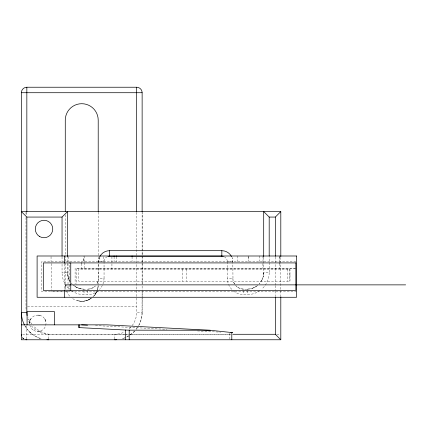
<?xml version="1.0" encoding="UTF-8"?>
<svg xmlns="http://www.w3.org/2000/svg" width="427" height="427" viewBox="0 0 427 427"><rect width="100%" height="100%" fill="white"/><g stroke="black" fill="none" stroke-linecap="round" stroke-linejoin="round"><path stroke-width="0.32" stroke-dasharray="2.13 1.6" d="M83.292 258.789L83.292 261.58L83.292 256.558M138.615 325.742L141.07 319.871L142.02 314.784L142.132 289.693M142.132 283.704L142.132 262.413M142.132 261.746L142.132 212.502L142.132 263.075M248.567 258.789L248.567 256.558M279.455 258.789L279.455 256.558M263.699 257.396L263.683 273.408L263.267 276.434L263.427 275.671L262.221 279.493L262.541 278.735L259.605 283.539M263.635 274.139L263.699 272.672L269.191 272.672L269.191 256.787M98.605 260.678L98.514 279.151M29.586 323.298L30.162 320.271L30.925 318.793L30.504 319.519M98.146 286.352L97.575 289.399M29.618 322.561L29.725 321.803M97.5 289.645L97.932 287.867M29.901 321.035L30.162 320.271M98.984 258.645L99.331 257.625A10.979 10.979 0 0 0 98.557 261.666L104.049 261.666A5.492 5.492 0 0 1 107.156 256.718M98.135 281.185L96.769 284.168A10.979 10.979 0 0 0 98.557 278.164L104.049 278.164L104.049 261.666M96.16 292.826L97.052 290.931L94.116 295.735L95.525 293.883M95.221 294.331L96.369 292.436M136.277 329.249L137.654 327.344A27.451 27.451 0 0 1 136.341 329.18M92.862 297.016L94.527 295.249M134.74 331.042L130.086 335.03M247.228 289.234L252.528 288.268L251.759 288.508L255.527 286.901L254.796 287.302L257.609 285.46A16.472 16.472 0 0 1 247.228 289.143C243.289 289.479 238.89 288.956 236.03 285.925M256.969 285.957L257.609 285.46M89.307 299.498L91.474 298.153L86.27 300.704L88.405 299.93M128.506 336.033L126.045 337.309M87.802 300.181L89.99 299.124M124.358 337.997L122.234 338.712A27.451 27.451 0 0 0 134.879 330.909M40.853 330.957L39.316 331.4L40.085 331.219M86.756 300.555L81.738 301.339L77.207 300.704L81.738 301.339L84.738 301.067M247.228 289.143L247.964 289.127M295.906 261.58L41.761 261.58L41.761 291.689L296.562 291.689M224.212 256.718A5.492 5.492 0 0 1 227.324 261.666L232.811 261.666L232.998 280.16M295.228 268.225L75.104 268.225L75.104 283.752M295.852 268.402L76.252 268.402L76.252 284.211M62.048 256.787L62.048 272.672L67.535 272.672A16.472 16.472 0 0 0 69.921 281.212M227.324 261.666L227.324 278.164L232.811 278.164A10.979 10.979 0 0 0 243.79 289.143L243.79 289.234M62.993 291.854L51.048 291.689M65.283 291.854L68.512 291.689M71.635 290.819A21.958 21.958 0 0 0 84.007 294.63L87.578 294.63A16.472 16.472 0 0 0 97.847 291.038M233.521 291.038A16.472 16.472 0 0 0 243.79 294.63L247.228 294.63A21.958 21.958 0 0 0 259.6 290.819M27.504 306.832L136.64 306.832M132.183 325.582A21.958 21.958 0 0 0 136.64 312.318L142.132 312.318L142.132 291.027M22.578 334.282L125.378 334.282M126.024 334.282L129.883 334.282M130.529 334.282L230.916 334.282M124.124 334.603L53.455 334.603A27.451 27.451 0 0 1 33.258 325.742M124.791 334.603L230.804 334.603M276.808 334.603L280.139 334.603M83.27 289.127C87.466 289.458 92.264 289.212 95.344 285.925A10.979 10.979 0 0 1 87.578 289.143L87.578 289.234M95.477 325.582L166.978 329.334M197.429 330.936L220.604 332.153M37.822 315.067L40.853 315.644L40.085 315.382M38.558 315.099L39.316 315.201M84.007 289.234L84.007 289.143A16.472 16.472 0 0 1 73.625 285.46L77.186 287.665L81.77 288.988M81.007 288.865L76.444 287.302L73.625 285.46M23.245 338.43L23.869 338.899L22.22 337.25L23.245 338.43L22.69 337.874M25.086 326.148C28.598 332.206 34.512 336.802 41.248 338.712A27.451 27.451 0 0 1 24.681 325.422M22.957 338.163L23.837 338.873L22.578 337.741M29.388 331.731L31.497 333.631M72.36 284.318L71.218 283.053M234.604 284.168L233.238 281.185M44.712 318.793L45.919 321.803L45.737 321.035M45.134 319.519L45.475 320.271M232.389 258.645L232.042 257.625A10.979 10.979 0 0 1 232.811 261.666L232.768 260.678M67.973 276.434L70.22 281.687L68.694 278.735L67.605 274.15L67.535 257.396M65.326 285.471L65.544 287.867L65.272 284.868M67.535 272.672L67.551 273.408M289.207 269.175L289.207 281.244M287.286 269.175L287.286 281.244M280.806 257.406L280.806 296.034M279.455 255.997L279.455 261.58M279.381 263.518L279.381 268.402M275.319 257.027L275.319 284.996M275.319 285.663L275.319 290.323M275.319 290.99L275.319 296.317M262.984 255.997L262.984 261.58M262.909 263.518L262.909 268.402M259.547 255.997L259.547 261.58M248.567 255.997L248.567 261.58M247.228 290.75L247.228 294.63M243.79 290.75L243.79 294.63M237.588 255.997L237.588 261.58M229.87 333.284L229.87 339.123M186.615 269.175L186.615 281.244M182.767 269.175L182.767 281.244M142.132 263.742L142.132 290.36M136.64 212.326L136.64 312.318M132.071 256.696L132.071 261.58M116.592 256.696L116.592 261.58M114.682 338.873L114.682 334.282A21.958 21.958 0 0 0 124.209 332.105M114.089 256.696L114.089 261.58M111.933 256.659L111.933 263.245M111.933 263.907L111.933 269.175M103.334 256.616L103.334 261.58M99.763 257.241L99.763 261.58M98.21 212.187L98.21 256.2M98.21 256.862L98.21 284.206M87.578 290.75L87.578 294.63M84.487 255.997L84.487 261.927M84.487 262.589L84.487 269.175M84.007 290.75L84.007 294.63M81.738 263.518L81.738 268.402M69.211 261.58L69.211 283.832M69.211 284.489L69.211 289.074M69.211 289.725L69.211 291.689M68.512 256.616L68.512 261.58M68.016 263.566L68.016 285.129M68.016 285.786L68.016 290.36M65.272 214.856L65.272 254.866M65.272 255.533L65.272 284.206M64.557 263.987L64.557 289.282M51.544 263.566L51.544 290.36M51.048 256.616L51.048 261.58M48.801 338.873L48.801 334.282A21.958 21.958 0 0 1 31.63 326.014M26.842 212.336L26.842 215.827M26.842 325.63L26.842 338.873M26.004 212.24L26.004 214.893M26.004 217.551L26.004 307.152A27.451 27.451 0 0 0 26.116 309.618M31.79 324.013A27.451 27.451 0 0 1 27.931 317.256M263.699 272.672A16.472 16.472 0 0 1 259.269 283.912M231.717 289.367A16.472 16.472 0 0 1 227.324 278.164M269.191 272.672A21.958 21.958 0 0 1 262.167 288.769M69.067 288.769A21.958 21.958 0 0 1 62.048 272.672M104.049 278.164A16.472 16.472 0 0 1 99.651 289.367M29.783 323.298A21.958 21.958 0 0 1 27.814 318.793M98.205 285.364A16.472 16.472 0 0 1 93.78 296.108M92.12 297.656A16.472 16.472 0 0 1 71.357 297.656M69.697 296.108A16.472 16.472 0 0 1 65.278 285.364M142.132 312.318A27.451 27.451 0 0 1 139.063 324.926M24.093 339.033A5.492 5.492 0 0 1 22.305 337.373M130.779 327.258A21.958 21.958 0 0 1 128.372 329.489M289.997 275.212L289.997 281.244L78.765 281.244L78.765 269.175L289.997 269.175L289.997 275.212M33.701 330.434A8.236 8.236 0 0 0 46.057 323.298A8.236 8.236 0 0 0 33.701 316.167A8.236 8.236 0 0 0 33.701 330.434"/><path stroke-width="0.64" d="M230.842 332.681L232.587 332.633L210.26 330.274L129.205 330.151A5.508 0.288 3 0 1 125.357 330.028L78.958 327.594L79.102 324.856M62.048 256.125L62.048 217.065L67.482 211.632M275.319 256.36L275.319 217.065L280.752 211.632M280.806 296.696L280.806 339.769L21.35 339.769L21.35 92.718A5.492 5.492 0 0 1 26.842 87.231L136.64 87.231A5.492 5.492 0 0 1 142.132 92.718L142.132 211.835M21.35 92.718L142.132 92.718M21.35 211.573L280.806 211.573L280.806 256.744M21.403 211.632L26.842 217.065L62.048 217.065M263.753 211.632L269.191 217.065L275.319 217.065M99.785 256.622A10.979 10.979 0 0 1 109.542 250.686L221.832 250.686A10.979 10.979 0 0 1 231.583 256.622M107.919 256.419A5.492 5.492 0 0 1 109.542 256.173L221.832 256.173A5.492 5.492 0 0 1 223.449 256.419M65.272 284.868L405.65 284.868M27.088 315.59A21.958 21.958 0 0 1 26.842 312.318L21.35 312.318A27.451 27.451 0 0 0 24.419 324.926M21.35 324.856L106.99 324.856L210.26 330.274M21.563 334.282L21.35 334.282A5.492 5.492 0 0 0 21.596 335.9M232.843 334.282L275.319 334.282L280.752 339.716M81.573 324.856L87.535 325.166M279.381 262.909L279.381 263.251M275.319 296.984L275.319 334.282M269.191 217.065L269.191 256.125M263.699 211.573L263.699 256.734M231.792 332.5L231.792 339.769M221.832 250.686L221.832 256.173M136.64 87.231L136.64 211.669M132.071 255.997L132.071 256.349M129.205 330.151L129.205 339.769M125.357 330.028L125.357 339.769M116.592 255.997L116.592 256.349M114.682 339.678L114.682 339.769A27.451 27.451 0 0 0 116.534 339.705M114.089 255.997L114.089 256.349M109.542 250.686L109.542 256.173M98.21 211.52L98.21 120.168A16.472 16.472 0 0 0 81.738 103.702A16.472 16.472 0 0 0 65.272 120.168L65.272 211.52M81.738 262.909L81.738 263.251M78.958 324.856L78.958 327.594M70.759 262.909L70.759 290.36M67.535 211.573L67.535 256.734M64.557 255.997L64.557 263.32M64.557 289.949L64.557 297.272M54.523 324.856L54.523 311.673L27.072 311.673L27.072 324.856M48.801 339.678L48.801 339.769A27.451 27.451 0 0 1 46.949 339.705M26.842 87.231L26.842 211.835M26.842 217.065L26.842 312.318M26.842 339.678L26.842 339.769A5.492 5.492 0 0 1 25.839 339.678M296.562 255.997L37.106 255.997L37.106 297.272L296.562 297.272L296.562 255.997M295.852 262.909L43.308 262.909L43.308 290.36L295.852 290.36L295.852 262.909M39.658 236.569A8.732 8.732 0 0 0 52.756 229.005A8.732 8.732 0 0 0 39.658 221.442A8.732 8.732 0 0 0 39.658 236.569"/></g></svg>
